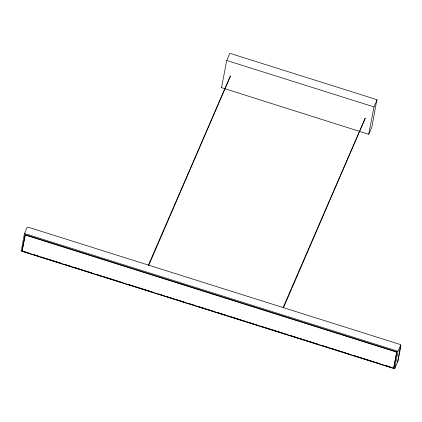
<?xml version="1.0" encoding="UTF-8"?>
<svg xmlns="http://www.w3.org/2000/svg" width="422" height="422" viewBox="0 0 422 422"><rect width="100%" height="100%" fill="white"/><g stroke="black" fill="none" stroke-linecap="round" stroke-linejoin="round"><path stroke-width="0.63" d="M397.102 363.221L394.881 368.353L394.037 368.606L21.728 251.217L21.279 250.552M21.986 251.127L25.331 234.753L396.727 351.858L393.705 368.184L22.097 251.201L25.199 234.753M371.919 126.932L368.86 134.106L368.48 134.222L221.529 87.655M221.518 87.802L226.683 60.689L229.737 53.51L230.122 53.394L376.867 99.666L372.04 126.289M396.833 351.932L393.62 368.3M21.253 250.879L24.365 233.983L27.119 227.363L27.963 227.11L400.272 344.5L400.721 345.159L397.957 351.278L394.617 368.601M397.345 362.651L397.635 361.728M397.756 361.095L398.373 357.909M398.616 356.632L400.747 344.832M397.703 362.271L400.9 345.708M148.328 265.259L230.444 75.976L148.76 265.396M283.014 307.728L365.135 118.445L283.447 307.86M368.744 134.222L374.008 106.914L377.083 99.819M230.634 76.197L230.201 76.06M365.32 118.666L364.888 118.529M374.008 106.914L226.783 60.494M397.957 351.278L24.592 233.556M396.733 352.159L25.104 234.985M22.086 250.895L30.379 253.511M34.15 254.698L39.805 256.481M41.061 256.877L61.174 263.217M64.941 264.409L70.601 266.192M73.111 266.984L91.964 272.928M95.736 274.115L101.391 275.898M103.907 276.695L122.76 282.64M127.787 284.222L133.442 286.005M134.697 286.401L153.55 292.346M158.577 293.934L164.232 295.716M166.748 296.508L173.658 298.686M174.914 299.082L184.34 302.057M189.367 303.64L195.027 305.422M197.538 306.214L204.454 308.398M205.709 308.793L215.136 311.763M217.647 312.554L225.817 315.134M228.334 315.925L245.926 321.474M247.181 321.87L256.608 324.84M260.379 326.032L287.403 334.551M291.175 335.738L298.085 337.916M299.34 338.317L318.193 344.257M321.965 345.449L328.875 347.628M330.136 348.023L348.989 353.968M354.016 355.556L359.671 357.339M360.926 357.735L379.779 363.68M384.806 365.262L390.461 367.045"/></g></svg>
